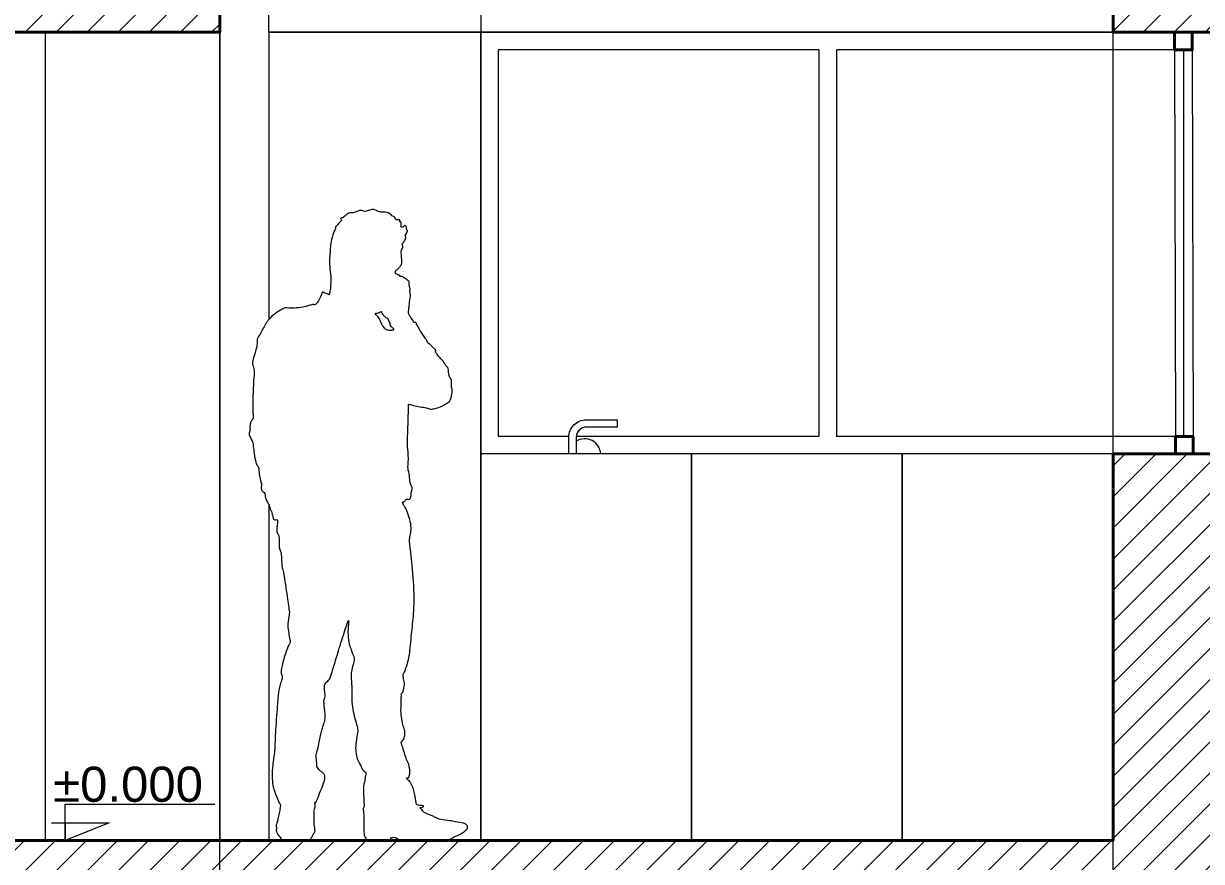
# Model space of a CAD drawing. Header units: centimetres. Extents: x -6442770 to 51259256, y -5656277 to 21133.
# Drawn here: x 5129 to 8482, y 7090 to 9475 of the extents above; entities that cross this region are included whole.
import ezdxf

# ---------------------------------------------------------------- set-up
doc = ezdxf.new("R2010")
doc.units = ezdxf.units.CM
doc.header["$MEASUREMENT"] = 0
for name, color, linetype, lineweight in [('Axis', 30, 'Continuous', 9), ('Dim', 7, 'Continuous', 13), ('Hatch', 6, 'Continuous', 9), ('Medium', 4, 'Continuous', 20), ('Thick', 1, 'Continuous', 40), ('Thin', 3, 'Continuous', 9)]:
    doc.layers.add(name, color=color, linetype=linetype, lineweight=lineweight)
doc.layers.add('Outer', color=7, linetype='Continuous', lineweight=20, true_color=0xab00ff)
doc.styles.get("Standard").update_dxf_attribs({"font": 'arial.ttf'})

msp = doc.modelspace()

# ---------------------------------------------------------------- hatches: boundary and pattern name
at = {"layer": 'Hatch'}
h = msp.add_hatch(dxfattribs=at)
h.set_pattern_fill('ANSI31', color=256, scale=500)
h.set_pattern_definition([(45, (0, 11563.83), (-44.19417, 44.19417), [])])
h.paths.add_polyline_path([(8630.5, 8249.7), (8230.5, 8249.7), (8230.5, 7149.7), (7630.5, 7149.7), (3030.5, 7149.7), (3030.5, 8249.7), (2630.5, 8249.7), (2630.5, 6149.7), (3030.5, 6149.7), (3030.5, 6749.7), (8230.5, 6749.7), (8230.5, 6149.7), (8630.5, 6149.7)])
h.paths.add_polyline_path([(5687.7, 10149.7), (8230.5, 10149.7), (8230.5, 9449.7), (8630.5, 9449.7), (8630.5, 10599.7), (5191.1, 10599.7), (5191.1, 9899.7), (2630.5, 9899.7), (2630.5, 9449.7), (3030.5, 9449.7), (4030.8, 9449.7), (4030.8, 9430.5), (4030.8, 9299.7), (4170.5, 9299.7), (4170.5, 9430.5), (4170.5, 9449.7), (5687.7, 9449.7)])

# ---------------------------------------------------------------- linework, layer by layer
at = {"layer": 'Axis'}
for p, q in [((5687.7, 5325.3), (5687.7, 11000)), ((8230.5, 5325.3), (8230.5, 11000))]:
    msp.add_line(p, q, dxfattribs=at)
at = {"layer": 'Dim'}
for p, q in [((5248.2, 7149.7), (5248.2, 7253)), ((5248.2, 7253), (5674.2, 7253)), ((5208.6, 7199.7), (5373.2, 7199.7)), ((5248.2, 7199.7), (5248.2, 7149.7)), ((5373.2, 7199.7), (5248.2, 7149.7))]:
    msp.add_line(p, q, dxfattribs=at)
at = {"layer": 'Medium'}
msp.add_line((8430.5, 9399.7), (8430.5, 8299.7), dxfattribs=at)
for points in [[(5827.7, 9449.7), (5827.7, 10149.7), (5687.7, 10149.7), (5687.7, 9027.2)], [(5827.7, 9449.7), (6151.7, 9449.7), (5827.7, 9449.7), (5827.7, 10149.7), (6430.5, 10149.7), (6430.5, 9449.7), (6151.7, 9449.7), (6430.5, 9449.7)], [(6430.5, 10149.7), (6430.5, 9449.7), (8230.5, 9449.7), (8230.5, 10149.7), (6430.5, 10149.7)], [(5191.1, 9449.7), (5191.1, 7149.7)], [(5191.1, 9449.7), (5687.7, 9449.7), (5687.7, 9027.2), (5687.7, 7149.7), (5191.1, 7149.7)], [(5827.7, 7149.7), (6430.5, 7149.7), (6430.5, 7209.7), (6430.5, 9449.7)], [(5827.7, 9449.7), (5827.7, 8632.5)], [(8405.5, 9449.7), (6430.5, 9449.7)], [(6430.5, 9449.7), (6430.5, 8249.7)], [(6480.5, 9399.7), (6480.5, 8299.7)], [(7393, 9399.7), (6480.5, 9399.7)], [(7393, 9399.7), (7393, 8299.7)], [(8405.5, 9399.7), (7443, 9399.7)], [(7443, 9399.7), (7443, 8299.7)], [(5687.7, 8429.3), (5687.7, 7149.7), (5827.7, 7149.7)], [(6681.2, 8299.7), (6480.5, 8299.7)], [(7393, 8299.7), (6702.2, 8299.7)], [(8408.1, 8299.7), (7443, 8299.7)], [(8408.1, 8249.7), (6430.5, 8249.7)], [(7630.5, 8249.7), (7030.5, 8249.7), (7030.5, 7149.7), (7630.5, 7149.7), (7630.5, 8249.7)], [(8230.5, 8249.7), (7630.5, 8249.7), (7630.5, 7149.7), (8230.5, 7149.7), (8230.5, 8249.7)], [(5827.7, 8106.7), (5827.7, 7149.7)]]:
    msp.add_lwpolyline(points, dxfattribs=at)
msp.add_lwpolyline([(6430.5, 7209.7), (6430.5, 7149.7), (7030.5, 7149.7), (7030.5, 8249.7), (6430.5, 8249.7)], close=True, dxfattribs=at)
at = {"layer": 'Outer'}
for points in [[(6050.7, 7766.5), (6047.6, 7757.3), (6035, 7720.4), (6016.3, 7657.8), (6005.9, 7623), (6001.1, 7607.1), (5989.5, 7599.2), (5984.6, 7588.2), (5987, 7573.5), (5988.2, 7558.3), (5985.2, 7553.4), (5984, 7545.4), (5985.8, 7525.9), (5987.6, 7514.3), (5988.7, 7495.5), (5984.5, 7482), (5978.4, 7467.4), (5971, 7428.3), (5964.9, 7401.5), (5962.5, 7394.7), (5961.3, 7391.7), (5963.7, 7377.7), (5963.7, 7361.8), (5964.9, 7358.1), (5974.7, 7345.3), (5990, 7336.8), (5985.1, 7314.2), (5971, 7281.8), (5963.6, 7260.9), (5962.1, 7258.4), (5957.6, 7257.9), (5959.1, 7253.4), (5960.6, 7247.5), (5956.1, 7237.6), (5956.8, 7217.7), (5956, 7195.7), (5960.9, 7174.6), (5954.5, 7168.6), (5950.4, 7159.9), (5946.6, 7153.7), (5942.6, 7150.5), (5867.1, 7150.5), (5864.8, 7150.5), (5862.3, 7153.9), (5859.1, 7160.1), (5853.8, 7165.1), (5851, 7170.4), (5849.6, 7174.6), (5849.3, 7176), (5848.5, 7178.3), (5849, 7179.9), (5849.2, 7186.9), (5847.6, 7193.3), (5852.1, 7202.4), (5853.5, 7212.8), (5858.6, 7232.2), (5860.1, 7245.2), (5860.7, 7250.5), (5860.5, 7251.4), (5857.1, 7255.2), (5846.7, 7279.7), (5844.6, 7287.3), (5842.7, 7291.8), (5840.6, 7299.4), (5838.3, 7308.1), (5836.6, 7329.7), (5837.3, 7363.6), (5844.9, 7402.8), (5845.6, 7458.6), (5853.1, 7549.8), (5855.4, 7578.4), (5859.3, 7593.5), (5865.7, 7608.9), (5866.2, 7617.3), (5860.3, 7627.2), (5865.7, 7651.4), (5880.4, 7700.1), (5888.8, 7712), (5888.4, 7719.4), (5886.9, 7722.9), (5882.9, 7747.1), (5880.2, 7763.2), (5885.7, 7795.4), (5887.1, 7800.3), (5884.7, 7805.7), (5882.7, 7824.5), (5869.3, 7915), (5866.3, 7922.9), (5864.9, 7927.3), (5864.4, 7937.2), (5862.9, 7959.5), (5862.9, 7970.8), (5856.5, 7979.2), (5857, 7993.6), (5856.5, 8018.3), (5854, 8021.3), (5851, 8025.2), (5849.5, 8031.2), (5851.1, 8043.6), (5852.6, 8059.9), (5851.9, 8062.8), (5848.2, 8062.5), (5845, 8061.7), (5840, 8063.6), (5839.5, 8069.3), (5834.5, 8088), (5832.7, 8090.9), (5830.8, 8094), (5829, 8100.1), (5828.5, 8106.8), (5825.5, 8108.7), (5823.2, 8112.1), (5817.2, 8125.3), (5816.8, 8130), (5817.2, 8137.4), (5811.5, 8142.1), (5806.4, 8145.1), (5805.5, 8157.7), (5807.7, 8162.6), (5806.2, 8167.2), (5803.8, 8172.6), (5799.5, 8193.1), (5799.5, 8210.2), (5794.6, 8215.7), (5789.1, 8227.9), (5784.9, 8259.6), (5782.4, 8274.3), (5783.6, 8279.8), (5776.3, 8293.8), (5770.2, 8305.4), (5772, 8312.1), (5774.5, 8317), (5773.3, 8331), (5776.3, 8343.3), (5782.4, 8347.5), (5783, 8356.1), (5783, 8359.7), (5781.8, 8370.1), (5781.2, 8400.6), (5783.3, 8430.7), (5783.8, 8457.9), (5787.3, 8491), (5780.9, 8503.3), (5780.9, 8512.2), (5784.8, 8525.1), (5794.7, 8558.7), (5794.2, 8567.6), (5794.2, 8579.5), (5799.1, 8582.9), (5810.9, 8607.5), (5829.3, 8637.6), (5852.6, 8654.4), (5869, 8663.2), (5874.6, 8666.4), (5883, 8664.8), (5898.7, 8663.9), (5925.8, 8667.6), (5942.6, 8671.8), (5952.8, 8675.5), (5956.5, 8674.2), (5959.9, 8673.9), (5967.8, 8682.3), (5976, 8699.4), (5978.9, 8709.4), (5980.7, 8710.4), (5983.3, 8709.1), (5997.8, 8703.2), (5998.6, 8702.9), (5999.2, 8702.9), (5999.7, 8705.2), (6003.5, 8721), (6003, 8726.9), (6002.5, 8728.4), (6004, 8734.3), (6004.5, 8754.6), (6000.1, 8782.3), (5999.6, 8805.5), (6002.1, 8817.4), (6001.6, 8831.7), (6003.5, 8847), (6009, 8872.8), (6011.4, 8880.7), (6019, 8892.6), (6016.6, 8895.5), (6019.8, 8899.1), (6024.6, 8902.3), (6027.4, 8908.3), (6035, 8913.5), (6034.2, 8916.3), (6031, 8919.1), (6033.8, 8921.5), (6039.5, 8922.7), (6043.1, 8925.5), (6050.3, 8932.7), (6060.7, 8937.1), (6065.1, 8934.7), (6080.7, 8940.3), (6086.7, 8943.1), (6094.3, 8942.7), (6095.5, 8939.9), (6104.7, 8939.1), (6117.5, 8945.5), (6129.2, 8945.1), (6135.6, 8941.9), (6134.4, 8940.7), (6148.4, 8937.5), (6154, 8937.5), (6163.6, 8937.5), (6176.4, 8931.5), (6177.2, 8927.1), (6183.2, 8924.7), (6186, 8924.3), (6186.8, 8921.5), (6190.3, 8914.9), (6196.6, 8916.5), (6199.5, 8916.5), (6201.3, 8913.9), (6199.2, 8909.9), (6202.4, 8909.7), (6203.9, 8910.7), (6205, 8899.4), (6202.1, 8894.4), (6209.2, 8895), (6212.9, 8898.9), (6213.1, 8901), (6218.9, 8897.1), (6220, 8894.2), (6219.4, 8888.9), (6221.8, 8886.8), (6222.6, 8883.9), (6220.2, 8879.7), (6215.8, 8872.7), (6215.4, 8871.3), (6216.7, 8869.7), (6217.2, 8869.5), (6217.6, 8864.4), (6215.4, 8858.8), (6211.6, 8854.2), (6211.6, 8851.2), (6208.8, 8849.3), (6206.9, 8848.4), (6207.8, 8843.9), (6209.5, 8839.4), (6208.6, 8837.5), (6206.7, 8833.7), (6204.4, 8827.9), (6204, 8825.6), (6204.4, 8819), (6206.6, 8798.3), (6205.7, 8788.1), (6203.4, 8786.2), (6201.2, 8783.8), (6199.5, 8780.8), (6198, 8778.5), (6195.1, 8776.6), (6191.4, 8774), (6189.1, 8771.6), (6188.3, 8770.3), (6187, 8768.2), (6187.7, 8765.8), (6187.7, 8764.2), (6188.6, 8762.5), (6189.5, 8762), (6193.5, 8760.6), (6198, 8758.8), (6200.4, 8757.2), (6200.5, 8755.7), (6201.1, 8754.7), (6202, 8754.7), (6205, 8754.8), (6207, 8754.9), (6208.3, 8754.1), (6211.5, 8752), (6224.4, 8741.9), (6227.2, 8739.6), (6227.3, 8737.4), (6227, 8732.4), (6227.5, 8726.9), (6228.4, 8723.9), (6229.7, 8720.2), (6229.7, 8718.4), (6228.5, 8712.1), (6231.6, 8704), (6230.3, 8693.6), (6228.5, 8690.2), (6228.7, 8684.1), (6226.4, 8668.1), (6225.4, 8655.5), (6224.8, 8650.3), (6228, 8642.9), (6232.7, 8636.6), (6237.2, 8631.3), (6238.8, 8626.9), (6239.8, 8623.5), (6243, 8623.5), (6245.9, 8624.8), (6246.8, 8622.7), (6248.9, 8616.9), (6270.1, 8581.8), (6275.2, 8575.6), (6277.6, 8572.7), (6278.2, 8566.7), (6283.9, 8562.9), (6287.1, 8560.5), (6291.6, 8555.9), (6299.5, 8548), (6302.9, 8545.4), (6303.1, 8543.7), (6301, 8541), (6302.5, 8538.2), (6305.2, 8535.4), (6316.3, 8521.2), (6322.5, 8516.1), (6328.6, 8505), (6332.7, 8499.5), (6334.2, 8498), (6338.6, 8493.3), (6338, 8490.1), (6339.9, 8477), (6339.9, 8473.1), (6342.8, 8467), (6346.5, 8462.7), (6347.7, 8457.6), (6346.9, 8448.2), (6347.3, 8441), (6349.9, 8430.6), (6349.2, 8424.8), (6348.8, 8422.3), (6345.3, 8405.2), (6341.9, 8398.8), (6335.9, 8394.8), (6331, 8392.4), (6329.3, 8390.1), (6311.4, 8381.6), (6292.7, 8376.7), (6286.1, 8376.7), (6272.9, 8382.8), (6252.7, 8383.5), (6234.4, 8388.8), (6225.7, 8392), (6224.6, 8389), (6225.2, 8386), (6223, 8300.2), (6221.1, 8275.8), (6224.8, 8248.9), (6224.8, 8227.6), (6222.4, 8208.6), (6228.5, 8188.5), (6229.1, 8166.1), (6234.5, 8157.8), (6237, 8151.2), (6232.7, 8143.3), (6232.7, 8126.5), (6229.1, 8121), (6225.9, 8119.9), (6220.2, 8121.4), (6217.6, 8120.8), (6217, 8119.1), (6214.4, 8114.4), (6209.6, 8112.7), (6206.4, 8112), (6210.2, 8105.7), (6214.8, 8098.7), (6221.6, 8086.4), (6231.5, 8054.9), (6233.3, 8034.1), (6229.7, 8017.7), (6227.2, 8003.6), (6229.7, 7984.7), (6231.5, 7973.1), (6242, 7872), (6240.5, 7791.1), (6233.4, 7738.7), (6228, 7671.4), (6220.4, 7648.8), (6215.3, 7631.2), (6210.8, 7624.1), (6209, 7617.8), (6210.3, 7612.5), (6212.1, 7606), (6214.2, 7598.6), (6212.5, 7585.5), (6208.6, 7569.6), (6203.8, 7567.6), (6205.1, 7563.7), (6204.1, 7552.4), (6204.8, 7532.6), (6202.5, 7520.3), (6205.7, 7494.5), (6210.1, 7474.1), (6214.9, 7460.1), (6215.5, 7448.4), (6209.7, 7434.7), (6206.2, 7430.3), (6204.1, 7429.1), (6204.9, 7426.2), (6205.2, 7423.5), (6211.8, 7404.4), (6217.7, 7382.4), (6225.6, 7368.4), (6228.2, 7355.5), (6228.7, 7346.9), (6228.5, 7336.2), (6225.7, 7326.9), (6221.8, 7328), (6218.3, 7327), (6223.8, 7321.7), (6226.7, 7320.6), (6230.2, 7313.8), (6234.8, 7307.3), (6239.9, 7294.6), (6247.5, 7256.9), (6247.1, 7251.6), (6248.8, 7250.3), (6265.2, 7247.9), (6267.8, 7248.8), (6267.8, 7243.9), (6261.4, 7243.5), (6255, 7243.5), (6264.1, 7237.1), (6265.6, 7232.4), (6270.1, 7229.2), (6274.4, 7226.7), (6275.8, 7224.7), (6282.9, 7223.5), (6291.7, 7219), (6301.8, 7215.4), (6314.4, 7207.9), (6345.2, 7205.7), (6355.6, 7202.7), (6384.5, 7199), (6393.4, 7192.2), (6394.2, 7183), (6379.7, 7171), (6363.3, 7162.9), (6354.5, 7159.7), (6349.7, 7155.7), (6338.9, 7150.5), (6202.9, 7150.5), (6200, 7150.5), (6196.9, 7152.4), (6189.2, 7156.9), (6184.3, 7159), (6174.5, 7157.4), (6174.4, 7156.3), (6174.4, 7150.9), (6174.4, 7149.8), (6173.7, 7149.7), (6113, 7149.7), (6111.1, 7149.7), (6109.7, 7149.7), (6106.9, 7151.9), (6100.2, 7160.2), (6097.7, 7170.6), (6097.2, 7195.8), (6098.2, 7220.1), (6096.7, 7234.9), (6094.8, 7240.8), (6098.7, 7244.3), (6098.7, 7247.3), (6095.6, 7308.3), (6099.6, 7311.8), (6100.1, 7318.7), (6102.5, 7335.5), (6104.8, 7341.3), (6102.2, 7344.9), (6095, 7348.4), (6089.2, 7361.7), (6076.2, 7386.4), (6074.5, 7406), (6074.5, 7429.2), (6081.3, 7459.3), (6080.5, 7468.5), (6074.5, 7490.5), (6067.1, 7515.3), (6063.1, 7545.3), (6064.3, 7559.8), (6063.1, 7597), (6061.1, 7621.4), (6064, 7639.6), (6070.4, 7660), (6070.4, 7668.5), (6068, 7676.9), (6064.4, 7682.9), (6061.2, 7694.9), (6054.3, 7711.7), (6052, 7742.1), (6054.1, 7760.4), (6054.2, 7775.2), (6054, 7776), (6053.9, 7775.8), (6050.7, 7766.5)], [(6181.5, 8602.5), (6179.8, 8602.3), (6174.2, 8602.1), (6165, 8601.9), (6156.3, 8607.6), (6153.1, 8611.5), (6149.3, 8617.7), (6146.3, 8624), (6138.4, 8639.8), (6132.9, 8646), (6129.9, 8647.9), (6130.1, 8648.9), (6132.5, 8648.9), (6138.2, 8649.8), (6145.4, 8653.4), (6147.4, 8653.9), (6148.7, 8654), (6149.5, 8653.3), (6148.5, 8651.6), (6151, 8648.7), (6157.1, 8640.1), (6158.9, 8638.5), (6162.9, 8637.8), (6166, 8634.9), (6167.5, 8632.9), (6173.5, 8620.3), (6173.1, 8615.4), (6177.7, 8609.7), (6182.6, 8606), (6183.8, 8603.5), (6183.1, 8602.7), (6181.5, 8602.5)]]:
    msp.add_open_spline(points, degree=3, dxfattribs=at)
at = {"layer": 'Thick'}
for points in [[(3030.5, 9449.7), (4030.8, 9449.7), (4030.8, 9430.5), (4030.8, 9249.7), (4170.5, 9249.7), (4170.5, 9430.5), (4170.5, 9449.7), (5687.7, 9449.7), (5687.7, 10149.7), (8230.5, 10149.7), (8230.5, 9449.7), (8630.5, 9449.7), (8630.5, 10599.7), (5191.1, 10599.7), (5191.1, 9899.7), (2630.5, 9899.7), (2630.5, 9449.7)], [(2630.5, 8249.7), (2630.5, 6149.7), (3030.5, 6149.7), (3030.5, 6749.7), (8230.5, 6749.7), (8230.5, 6149.7), (8630.5, 6149.7), (8630.5, 8249.7), (8230.5, 8249.7), (8230.5, 7149.7), (3030.5, 7149.7), (3030.5, 8249.7)]]:
    msp.add_lwpolyline(points, dxfattribs=at)
for points in [[(8455.5, 9449.7), (8455.5, 9399.7), (8405.5, 9399.7), (8405.5, 9449.7)], [(8458.1, 8299.7), (8458.1, 8249.7), (8408.1, 8249.7), (8408.1, 8299.7)]]:
    msp.add_lwpolyline(points, close=True, dxfattribs=at)
at = {"layer": 'Thin'}
for p, q in [((8405.5, 9399.7), (8408.1, 8299.7)), ((8455.5, 9399.7), (8458.1, 8299.7))]:
    msp.add_line(p, q, dxfattribs=at)
msp.add_lwpolyline([(6681.2, 8249.7), (6681.2, 8296.9, -0.414214), (6731.2, 8346.9), (6819, 8346.9), (6819, 8325.9), (6731.2, 8325.9, 0.414214), (6702.2, 8296.9), (6702.2, 8249.7)], format="xyb", dxfattribs=at)
msp.add_arc((6726.7, 8247.1), 45.6, 3.2757, 122.4024, dxfattribs=at)

# ---------------------------------------------------------------- texts
at = {"layer": 'Dim'}
msp.add_text('±0.000', height=100, dxfattribs=at).set_placement((5213.8, 7259.4))

doc.saveas('drawing.dxf')
